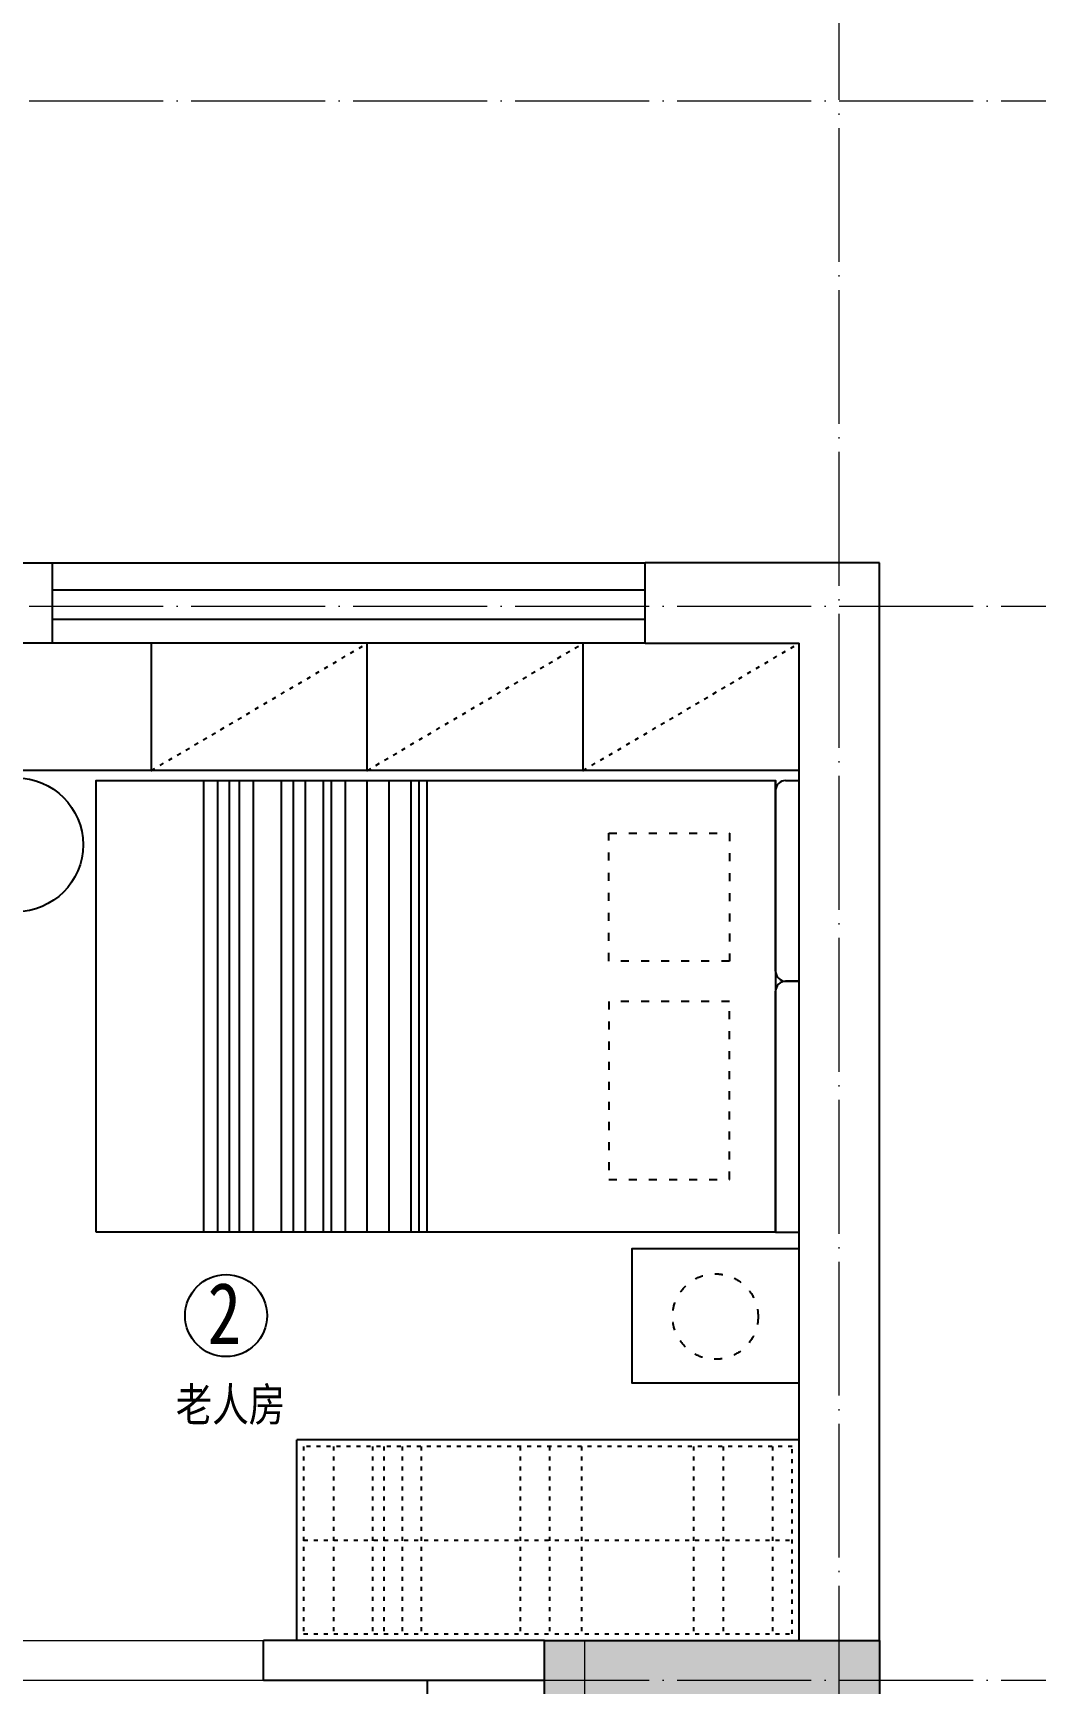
# Model space of a CAD drawing. Header units: inches. Extents: x 600 to 250244, y -404780 to 1000.
# Drawn here: x 111210 to 114207, y -325140 to -320207 of the extents above; entities that cross this region are included whole.
import ezdxf

# ---------------------------------------------------------------- set-up
doc = ezdxf.new("R2010")
doc.units = ezdxf.units.IN
doc.header["$MEASUREMENT"] = 0
for name, pattern in [('ACAD_ISO03W100', [30, 12, -18]), ('DOTE', [2.42, 2, -0.2, 0.02, -0.2]), ('iGo户型优化10', [30, 12, -18])]:
    doc.linetypes.add(name, pattern=pattern)
for name, color, linetype in [('D-ARCHI', 250, 'Continuous'), ('EVH 立面填充', 8, 'Continuous'), ('IBS-003-建筑窗框', 3, 'Continuous'), ('IBS-182-原建筑非承重墙', 150, 'Continuous'), ('IBS-200-原建筑承重墙柱', 200, 'Continuous'), ('IBS-63-原建筑窗', 63, 'Continuous'), ('IDS-040-固定高家具', 40, 'Continuous'), ('IFF-51-活动家具', 51, 'Continuous'), ('房间编号', 50, 'Continuous')]:
    doc.layers.add(name, color=color, linetype=linetype)
doc.layers.add('门', color=65, linetype='Continuous', lineweight=13)
doc.styles.add('ARI', font='SimSun.ttf', dxfattribs={"width": 0.8, "height": 200})
doc.styles.add('宋体', font='SimSun.ttf', dxfattribs={"width": 0.8})

msp = doc.modelspace()

# ---------------------------------------------------------------- hatches: boundary and pattern name
at = {"layer": 'EVH 立面填充'}
h = msp.add_hatch(color=256, dxfattribs=at)
h.dxf.hatch_style = 1
h.paths.add_polyline_path([(112978.7, -325250.4), (113738.7, -325250.4), (113738.7, -325010.4), (112738.7, -325010.4), (112738.7, -328040.4), (112978.7, -328040.4)])

# ---------------------------------------------------------------- linework, layer by layer
at = {"layer": 'D-ARCHI', "color": 251, "linetype": 'DOTE', "lineweight": 5, "ltscale": 200}
for p, q in [((113618.7, -331538.7), (113618.7, -317590.2)), ((116438.7, -320410.2), (96111.4, -320410.2)), ((116438.7, -321920.4), (96098.7, -321920.4)), ((112858.7, -332538.7), (112858.7, -325010.4)), ((116438.7, -325130.4), (96111.4, -325130.4))]:
    msp.add_line(p, q, dxfattribs=at)
at = {"layer": 'IBS-003-建筑窗框', "color": 251, "ltscale": 10}
for p, q in [((111268.7, -321790.4), (113038.7, -321790.4)), ((113038.7, -322030.4), (111268.7, -322030.4))]:
    msp.add_line(p, q, dxfattribs=at)
at = {"layer": 'IBS-182-原建筑非承重墙'}
for p, q in [((110918.7, -321790.4), (111268.7, -321790.4)), ((111268.7, -322030.4), (111268.7, -321790.4)), ((113738.7, -321790.4), (113038.7, -321790.4)), ((113038.7, -322030.4), (113038.7, -321790.4)), ((113738.7, -325010.4), (113738.7, -321790.4)), ((111268.7, -322030.4), (110918.7, -322030.4)), ((113038.7, -322030.4), (113498.7, -322030.4)), ((113498.7, -325010.4), (113498.7, -322030.4)), ((111898.7, -325130.4), (111898.7, -325010.4)), ((112738.7, -325010.4), (111898.7, -325010.4)), ((112738.7, -325130.4), (111898.7, -325130.4))]:
    msp.add_line(p, q, dxfattribs=at)
at = {"layer": 'IBS-200-原建筑承重墙柱', "ltscale": 0.02}
for p, q in [((112738.7, -328040.4), (112738.7, -325010.4)), ((112738.7, -325010.4), (113738.7, -325010.4)), ((113738.7, -325010.4), (113738.7, -325250.4))]:
    msp.add_line(p, q, dxfattribs=at)
at = {"layer": 'IBS-63-原建筑窗'}
for p, q in [((111268.7, -321870.4), (113038.7, -321870.4)), ((111268.7, -321958), (113038.7, -321958))]:
    msp.add_line(p, q, dxfattribs=at)
at = {"layer": 'IDS-040-固定高家具'}
for p, q in [((111563.7, -322410.4), (111563.7, -322030.4)), ((112208.7, -322410.4), (112208.7, -322030.4)), ((112853.7, -322410.4), (112853.7, -322030.4)), ((113498.7, -322410.4), (110918.7, -322410.4)), ((113498.7, -324410.4), (111998.7, -324410.4)), ((111998.7, -325010.4), (111998.7, -324410.4)), ((112388.7, -327800.4), (112388.7, -325130.4))]:
    msp.add_line(p, q, dxfattribs=at)
at = {"layer": 'IDS-040-固定高家具', "linetype": 'ACAD_ISO03W100'}
for p, q in [((111563.7, -322410.4), (112208.7, -322030.4)), ((112208.7, -322410.4), (112853.7, -322030.4)), ((112853.7, -322410.4), (113498.7, -322030.4)), ((112107.8, -324430.4), (112107.8, -324990.4)), ((112224.5, -324430.4), (112224.5, -324990.4)), ((112258.2, -324430.4), (112258.2, -324990.4)), ((112312.6, -324430.4), (112312.6, -324990.4)), ((112369.6, -324430.4), (112369.6, -324990.4)), ((112665.1, -324430.4), (112665.1, -324990.4)), ((112753.2, -324430.4), (112753.2, -324990.4)), ((112849.1, -324430.4), (112849.1, -324990.4)), ((113183.5, -324430.4), (113183.5, -324990.4)), ((113271.6, -324430.4), (113271.6, -324990.4)), ((113419.4, -324430.4), (113419.4, -324990.4)), ((112018.7, -324710.4), (113478.7, -324710.4))]:
    msp.add_line(p, q, dxfattribs=at)
msp.add_lwpolyline([(112018.7, -324990.4), (113478.7, -324990.4), (113478.7, -324430.4), (112018.7, -324430.4)], close=True, dxfattribs=at)
at = {"layer": 'IDS-040-固定高家具'}
msp.add_circle((111159.5, -322632.5), 200, dxfattribs=at)
for p in [(111563.7, -322410.4), (112208.7, -322410.4), (112853.7, -322410.4)]:
    msp.add_point(p, dxfattribs=at)
at = {"layer": 'IFF-51-活动家具', "color": 250}
for p, q in [((111720.1, -323790.4), (111720.1, -322440.4)), ((111761.8, -323790.4), (111761.8, -322440.4)), ((111797.6, -323790.4), (111797.6, -322440.4)), ((111827.4, -323790.4), (111827.4, -322440.4)), ((111869.1, -323790.4), (111869.1, -322440.4)), ((111952.6, -323790.4), (111952.6, -322440.4)), ((111988.3, -323790.4), (111988.3, -322440.4)), ((112024.1, -323790.4), (112024.1, -322440.4)), ((112077.8, -323790.4), (112077.8, -322440.4)), ((112101.6, -323790.4), (112101.6, -322440.4)), ((112143.3, -323790.4), (112143.3, -322440.4)), ((112208.9, -323790.4), (112208.9, -322440.4)), ((112274.5, -323790.4), (112274.5, -322440.4)), ((112340.1, -323790.4), (112340.1, -322440.4)), ((112363.9, -323790.4), (112363.9, -322440.4)), ((112387.8, -323790.4), (112387.8, -322440.4))]:
    msp.add_line(p, q, dxfattribs=at)
at = {"layer": 'IFF-51-活动家具'}
for p, q in [((113428.7, -323010.4), (113428.7, -322440.4)), ((113458.7, -322440.4), (113498.7, -322440.4)), ((113498.7, -323790.4), (113498.7, -322440.4)), ((113458.7, -323040.4), (113498.7, -323040.4)), ((113498.7, -323040.4), (113458.7, -323040.4)), ((113428.7, -323790.4), (113428.7, -323070.4))]:
    msp.add_line(p, q, dxfattribs=at)
at = {"layer": 'IFF-51-活动家具', "color": 7}
msp.add_line((113428.7, -323790.4), (113498.7, -323790.4), dxfattribs=at)
at = {"layer": 'IFF-51-活动家具'}
for points in [[(111398.7, -323790.4), (111398.7, -322440.4), (113428.7, -322440.4), (113428.7, -323790.4)], [(113498.7, -324240.4), (113498.7, -323840.4), (112998.7, -323840.4), (112998.7, -324240.4)]]:
    msp.add_lwpolyline(points, close=True, dxfattribs=at)
at = {"layer": 'IFF-51-活动家具', "color": 251, "linetype": 'iGo户型优化10', "ltscale": 2}
for points in [[(113290.7, -322597.5), (113290.7, -322979.9), (112930.3, -322979.9), (112930.3, -322597.5)], [(113290.7, -323633.3), (113290.7, -323100.9), (112930.3, -323100.9), (112930.3, -323633.3)]]:
    msp.add_lwpolyline(points, close=True, dxfattribs=at)
msp.add_circle((113248.7, -324042.5), 127.7, dxfattribs=at)
at = {"layer": 'IFF-51-活动家具'}
for centre, start, end in [((113458.7, -322470.4), 90, 180), ((113458.7, -323010.4), 180, 270), ((113458.7, -323070.4), 90, 180)]:
    msp.add_arc(centre, 30, start, end, dxfattribs=at)
at = {"layer": '房间编号'}
msp.add_circle((111786.9, -324039.6), 122.5, dxfattribs=at)
at = {"layer": '门', "color": 8, "lineweight": 5}
msp.add_lwpolyline([(111018.7, -325010.4), (111898.7, -325010.4), (111898.7, -325130.4), (111018.7, -325130.4)], close=True, dxfattribs=at)

# ---------------------------------------------------------------- texts
at = {"layer": '房间编号', "color": 8, "style": '宋体', "width": 0.8}
msp.add_text('老人房', height=100, dxfattribs=at).set_placement((111636.3, -324355.3))
at = {"layer": '房间编号', "insert": (111831.7, -323940.7), "char_height": 183.8, "width": 2606.465, "attachment_point": 3, "style": 'ARI'}
msp.add_mtext('2', dxfattribs=at)

doc.saveas('drawing.dxf')
